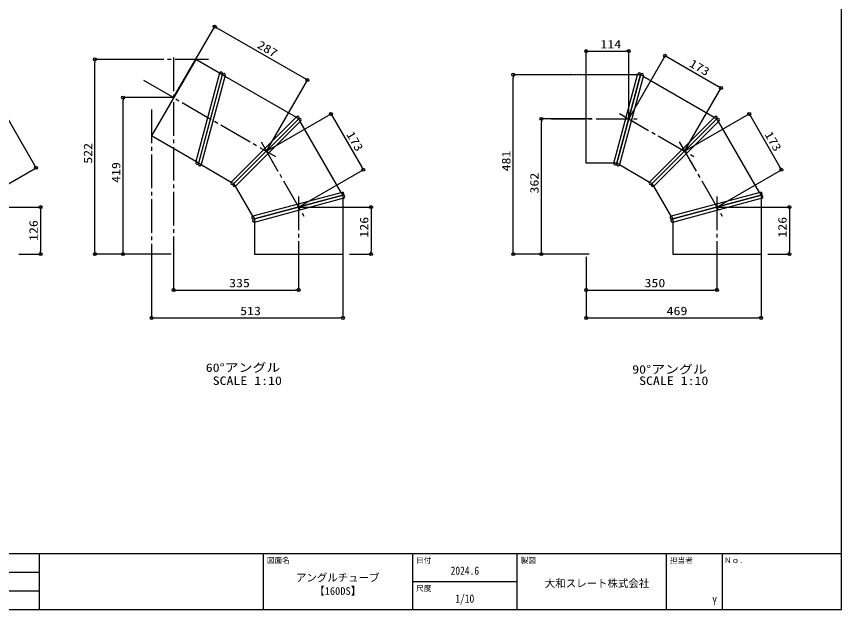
# Model space of a CAD drawing. Units: millimetres, scale not verified, with parts at other scales. Extents: x -2261 to 1739, y -1420 to 1381.
# Drawn here: x -471 to 1739, y -1419 to 170 of the extents above; entities that cross this region are included whole.
import ezdxf
from ezdxf.enums import TextEntityAlignment as Align

# ---------------------------------------------------------------- set-up
doc = ezdxf.new("R2010")
doc.units = ezdxf.units.MM
doc.header["$LTSCALE"] = 10
doc.header["$PDMODE"] = 32
doc.header["$PDSIZE"] = 5
for name, pattern in [('CHAIN2', [12, 9, -1, 1, -1]), ('DASHED3', [4, 3, -1]), ('USER4', [0.4, 0.25, -0.05, 0.05, -0.05])]:
    doc.linetypes.add(name, pattern=pattern)
for name, color, linetype in [('0-0_0', 7, 'Continuous'), ('0-1_Defpoints', 7, 'CHAIN2'), ('8-0', 7, 'Continuous')]:
    doc.layers.add(name, color=color, linetype=linetype)
doc.styles.add('ＭＳ ゴシック', font='')
doc.styles.get('ＭＳ ゴシック').set_extended_font_data('MS Gothic')

msp = doc.modelspace()

# ---------------------------------------------------------------- linework, layer by layer
at = {"layer": '0-0_0'}
for p, q in [((-645.14, 155.68), (-423.08, -228.83)), ((-50.35, -47.57), (59.67, 143.08)), ((59.58, 142.92), (66.51, 138.92)), ((301.25, 3.45), (66.51, 138.92)), ((1055.21, -104.56), (1055.21, 77.19)), ((1055.21, 77.01), (1063.21, 77.01)), ((1063.21, 77.01), (1161.21, 77.01)), ((1169.21, 77.01), (1161.21, 77.01)), ((1169.21, -104.56), (1169.21, 77.19)), ((-103.25, 55), (-261.27, 55)), ((-261.09, 55), (-261.09, 47)), ((-261.09, -458.95), (-261.09, 47)), ((8.86, 55), (-109.64, -150.25)), ((72.92, 18.01), (8.86, 55)), ((1169.24, -104.57), (1266.95, 64.79)), ((1266.86, 64.64), (1273.79, 60.64)), ((1273.79, 60.64), (1409.81, -17.83)), ((72.92, 18.01), (9.42, -218.99)), ((80.09, 13.87), (16.59, -223.13)), ((80.09, 13.87), (16.59, -223.13)), ((87.82, 11.8), (23.76, -227.27)), ((80.09, 13.87), (80.65, 15.94)), ((87.27, 9.73), (277.74, -100.24)), ((308.18, -0.55), (301.25, 3.45)), ((1017.62, 13.87), (859.6, 13.87)), ((859.78, 13.87), (859.78, 5.87)), ((859.78, -458.95), (859.78, 5.87)), ((1055.21, -223.13), (1055.21, 13.87)), ((1192.68, 13.87), (1055.21, 13.87)), ((1129.17, -223.13), (1192.68, 13.87)), ((1200.96, 13.87), (1137.46, -223.13)), ((1137.46, -223.13), (1200.96, 13.87)), ((1208.69, 11.8), (1144.63, -227.27)), ((1192.68, 13.87), (1193.23, 15.94)), ((1208.13, 9.73), (1398.61, -100.24)), ((198.25, -191.04), (308.27, -0.39)), ((1319.12, -191.04), (1416.83, -21.68)), ((1416.74, -21.83), (1409.81, -17.83)), ((-50.45, -47.63), (-185.82, -47.63)), ((-185.64, -47.63), (-185.64, -55.63)), ((-185.64, -458.95), (-185.64, -55.63)), ((279.25, -98.72), (104.24, -273.73)), ((284.91, -104.38), (111.42, -277.88)), ((284.91, -104.38), (111.42, -277.88)), ((290.57, -110.04), (115.56, -285.05)), ((198.22, -191.1), (371.43, -91.09)), ((371.28, -91.18), (375.28, -98.11)), ((375.28, -98.11), (453.78, -234.07)), ((1070.42, -104.63), (935.05, -104.63)), ((935.23, -104.63), (935.23, -112.63)), ((1400.12, -98.72), (1225.11, -273.73)), ((1405.78, -104.38), (1232.28, -277.88)), ((1405.78, -104.38), (1232.28, -277.88)), ((1411.43, -110.04), (1236.42, -285.05)), ((1319.08, -191.1), (1492.3, -91.09)), ((1492.14, -91.18), (1496.14, -98.11)), ((1496.14, -98.11), (1574.64, -234.07)), ((399.02, -302.02), (289.05, -111.55)), ((935.23, -458.95), (935.23, -112.63)), ((1519.89, -302.02), (1409.92, -111.55)), ((9.42, -218.99), (-109.64, -150.25)), ((9.42, -218.99), (8.86, -221.06)), ((-601.17, -340.92), (-418.92, -235.67)), ((-419.08, -235.76), (-423.08, -228.83)), ((16.59, -223.13), (16.03, -225.2)), ((23.76, -227.27), (104.24, -273.73)), ((284.72, -340.92), (457.93, -240.91)), ((457.78, -241), (453.78, -234.07)), ((1129.17, -223.13), (1055.21, -223.13)), ((1137.46, -223.13), (1136.9, -225.2)), ((1137.46, -223.13), (1136.9, -225.2)), ((1144.63, -227.27), (1225.11, -273.73)), ((1405.58, -340.92), (1578.8, -240.91)), ((1578.64, -241), (1574.64, -234.07)), ((111.42, -277.88), (109.9, -279.39)), ((111.42, -277.88), (109.9, -279.39)), ((162.02, -365.53), (115.56, -285.05)), ((1232.28, -277.88), (1230.77, -279.39)), ((1232.28, -277.88), (1230.77, -279.39)), ((1282.89, -365.53), (1236.42, -285.05)), ((401.09, -301.47), (162.02, -365.53)), ((166.16, -372.7), (403.16, -309.2)), ((403.16, -309.2), (166.16, -372.7)), ((1521.96, -301.47), (1282.89, -365.53)), ((1287.03, -372.7), (1524.03, -309.2)), ((1524.03, -309.2), (1287.03, -372.7)), ((166.16, -380.98), (403.16, -317.48)), ((403.16, -317.48), (405.23, -316.92)), ((403.16, -317.48), (403.16, -466.95)), ((1287.03, -380.98), (1524.03, -317.48)), ((1524.03, -317.48), (1526.1, -316.92)), ((1524.03, -317.48), (1524.03, -466.95)), ((-601.22, -340.95), (-406.81, -340.95)), ((-406.99, -340.95), (-406.99, -348.95)), ((-406.99, -348.95), (-406.99, -458.95)), ((284.73, -340.95), (479.14, -340.95)), ((478.96, -340.95), (478.96, -348.95)), ((478.96, -348.95), (478.96, -458.95)), ((1405.59, -340.95), (1600, -340.95)), ((1599.82, -340.95), (1599.82, -348.95)), ((1599.82, -348.95), (1599.82, -458.95)), ((166.16, -372.7), (164.09, -373.26)), ((166.16, -372.7), (164.09, -373.26)), ((1287.03, -372.7), (1284.96, -373.26)), ((1287.03, -372.7), (1284.96, -373.26)), ((166.16, -380.98), (166.16, -466.95)), ((1287.03, -380.98), (1287.03, -466.95)), ((-406.99, -466.95), (-406.99, -458.95)), ((-261.09, -466.95), (-261.09, -458.95)), ((-185.64, -466.95), (-185.64, -458.95)), ((478.96, -466.95), (478.96, -458.95)), ((859.78, -466.95), (859.78, -458.95)), ((935.23, -466.95), (935.23, -458.95)), ((1599.82, -466.95), (1599.82, -458.95)), ((-465.09, -466.95), (-406.81, -466.95)), ((-132.82, -466.95), (-261.27, -466.95)), ((-57.36, -466.95), (-185.82, -466.95)), ((-109.64, -479.47), (-109.64, -638.24)), ((-50.39, -474.23), (-50.39, -563.48)), ((166.16, -466.95), (403.16, -466.95)), ((284.66, -474.29), (284.66, -563.48)), ((403.16, -467.01), (403.16, -638.24)), ((420.86, -466.95), (479.14, -466.95)), ((988.05, -466.95), (859.6, -466.95)), ((1063.5, -466.95), (935.05, -466.95)), ((1055.21, -474.23), (1055.21, -563.48)), ((1055.21, -479.47), (1055.21, -638.24)), ((1287.03, -466.95), (1524.03, -466.95)), ((1405.53, -474.29), (1405.53, -563.48)), ((1524.03, -467.01), (1524.03, -638.24)), ((1541.72, -466.95), (1600, -466.95)), ((-50.39, -563.3), (-42.39, -563.3)), ((-42.39, -563.3), (276.66, -563.3)), ((284.66, -563.3), (276.66, -563.3)), ((1055.21, -563.3), (1063.21, -563.3)), ((1063.21, -563.3), (1397.53, -563.3)), ((1405.53, -563.3), (1397.53, -563.3)), ((-109.64, -638.06), (-101.64, -638.06)), ((-101.64, -638.06), (395.16, -638.06)), ((403.16, -638.06), (395.16, -638.06)), ((1055.21, -638.06), (1063.21, -638.06)), ((1063.21, -638.06), (1516.03, -638.06)), ((1524.03, -638.06), (1516.03, -638.06))]:
    msp.add_line(p, q, dxfattribs=at)
at = {"layer": '0-0_0', "linetype": 'DASHED3'}
for p, q in [((1200.96, 13.87), (1192.68, 13.87)), ((1208.13, 9.73), (1200.96, 13.87)), ((277.74, -100.24), (284.91, -104.38)), ((289.05, -111.55), (284.91, -104.38)), ((1398.61, -100.24), (1405.78, -104.38)), ((1409.92, -111.55), (1405.78, -104.38)), ((1137.46, -223.13), (1129.17, -223.13)), ((1144.63, -227.27), (1137.46, -223.13)), ((104.24, -273.73), (111.42, -277.88)), ((115.56, -285.05), (111.42, -277.88)), ((1225.11, -273.73), (1232.28, -277.88)), ((1236.42, -285.05), (1232.28, -277.88))]:
    msp.add_line(p, q, dxfattribs=at)
for points in [[(87.27, 9.73), (80.09, 13.87), (72.92, 18.01)], [(23.76, -227.27), (16.59, -223.13), (9.42, -218.99)], [(399.02, -302.02), (403.16, -309.2), (403.16, -317.48)], [(1519.89, -302.02), (1524.03, -309.2), (1524.03, -317.48)], [(162.02, -365.53), (166.16, -372.7), (166.16, -380.98)], [(1282.89, -365.53), (1287.03, -372.7), (1287.03, -380.98)]]:
    msp.add_lwpolyline(points, dxfattribs=at)
at = {"layer": '0-0_0'}
for centre in [(59.58, 142.92), (1055.21, 77.01), (1169.21, 77.01), (1266.86, 64.64), (-261.09, 55), (308.18, -0.55), (859.78, 13.87), (1416.74, -21.83), (-185.64, -47.63), (371.28, -91.18), (1492.14, -91.18), (935.23, -104.63), (-419.08, -235.76), (457.78, -241), (1578.64, -241), (-406.99, -340.95), (478.96, -340.95), (1599.82, -340.95), (-406.99, -466.95), (-261.09, -466.95), (-185.64, -466.95), (478.96, -466.95), (859.78, -466.95), (935.23, -466.95), (1599.82, -466.95), (-50.39, -563.3), (284.66, -563.3), (1055.21, -563.3), (1405.53, -563.3), (-109.64, -638.06), (403.16, -638.06), (1055.21, -638.06), (1524.03, -638.06)]:
    msp.add_circle(centre, 4, dxfattribs=at)
for centre, start, end in [((76.78, 16.98), 345, 165), ((83.96, 12.84), 345, 165), ((1197.1, 14.91), 345, 165), ((1204.82, 12.84), 345, 165), ((282.08, -101.55), 315, 135), ((287.74, -107.21), 315, 135), ((1402.95, -101.55), 315, 135), ((1408.61, -107.21), 315, 135), ((12.73, -222.09), 165, 345), ((19.9, -226.23), 165, 345), ((1133.04, -224.16), 165, 345), ((1140.76, -226.23), 165, 345), ((107.07, -276.56), 135, 315), ((112.73, -282.22), 135, 315), ((1227.94, -276.56), 135, 315), ((1233.59, -282.22), 135, 315), ((402.13, -305.33), 285, 105), ((404.2, -313.06), 285, 105), ((1522.99, -305.33), 285, 105), ((1525.07, -313.06), 285, 105), ((163.06, -369.39), 105, 285), ((165.13, -377.12), 105, 285), ((1283.92, -369.39), 105, 285), ((1285.99, -377.12), 105, 285)]:
    msp.add_arc(centre, 4, start, end, dxfattribs=at)
for p in [(1169.21, -104.63), (1169.21, -104.63), (198.16, -191.13), (198.22, -191.1), (1319.03, -191.13), (1319.08, -191.1), (284.66, -340.95), (284.66, -340.95), (1405.53, -340.95), (1405.53, -340.95)]:
    msp.add_point(p, dxfattribs=at)
at = {"layer": '0-1_Defpoints'}
for p, q in [((43.5, 55), (-234.45, 55)), ((-50.39, 59.92), (-50.39, -552.04)), ((-131.34, -0.89), (222.75, -205.32)), ((-109.64, -79.82), (-109.64, -599.36)), ((961.73, -104.63), (1197.5, -104.63)), ((1144.5, -90.36), (1343.62, -205.32)), ((183.93, -166.47), (298.89, -365.58)), ((1304.79, -166.47), (1419.75, -365.58)), ((284.66, -312.5), (284.66, -563.3)), ((1405.53, -312.5), (1405.53, -563.3))]:
    msp.add_line(p, q, dxfattribs=at)
at = {"layer": '0-1_Defpoints', "linetype": 'USER4'}
msp.add_line((1153.34, 13.87), (875.4, 13.87), dxfattribs=at)
at = {"layer": '8-0'}
for p, q in [((-2260.52, -1269.4), (1739.48, -1269.4)), ((-410.57, -1269.4), (-410.57, -1419.4)), ((189.43, -1269.4), (189.43, -1419.4)), ((589.43, -1269.4), (589.43, -1419.4)), ((869.43, -1269.4), (869.43, -1419.4)), ((1269.43, -1269.4), (1269.43, -1419.4)), ((1419.43, -1269.4), (1419.43, -1419.4)), ((-1907.87, -1319.4), (-410.57, -1319.4)), ((589.43, -1344.4), (869.43, -1344.4)), ((-1907.87, -1369.4), (-410.57, -1369.4))]:
    msp.add_line(p, q, dxfattribs=at)
msp.add_lwpolyline([(-2260.52, -1419.4), (1739.48, -1419.4), (1739.48, 1380.6), (-2260.52, 1380.6)], close=True, dxfattribs=at)

# ---------------------------------------------------------------- texts
at = {"layer": '0-0_0', "style": 'ＭＳ ゴシック', "width": 1.2}
for s, rotation, p in [('287', 330.011, (168, 81.18)), ('173', 330.018, (1325.92, 31.39)), ('173', 300, (405.78, -149.49)), ('173', 300, (1526.64, -149.49)), ('522', 90, (-261.81, -224.73)), ('481', 90, (859.06, -245.29)), ('419', 90, (-186.36, -276.04)), ('362', 90, (934.51, -304.54)), ('126', 90, (478.24, -422.7)), ('126', 90, (1599.11, -422.7)), ('126', 90, (-407.71, -431.7))]:
    msp.add_text(s, height=22.73, rotation=rotation, dxfattribs=at).set_placement(p, align=Align.BOTTOM_LEFT)
for s, p in [('114', (1093.46, 77.41)), ('335', (98.39, -562.58)), ('350', (1211.62, -562.58)), ('513', (128.01, -637.34)), ('469', (1270.87, -637.34)), ('60°アングル', (35.76, -789.47)), ('90°アングル', (1178.62, -794.19)), ('SCALE 1:10', (54.26, -824.37)), ('SCALE 1:10', (1197.12, -824.42))]:
    msp.add_text(s, height=22.73, dxfattribs=at).set_placement(p, align=Align.BOTTOM_LEFT)
at = {"layer": '8-0', "style": 'ＭＳ ゴシック'}
for s, height, p in [('図面名', 14.66, (199.43, -1299.4)), ('日付', 14.66, (599.43, -1299.4)), ('製図', 14.66, (879.43, -1299.4)), ('担当者', 14.66, (1279.43, -1299.37)), ('Ｎｏ.', 14.66, (1424.43, -1299.4)), ('アングルチューブ', 20.53, (277.43, -1350.56)), ('大和スレート株式会社', 20.53, (944.43, -1365.87)), ('【160DS】', 20.53, (326.43, -1386.24)), ('尺度', 14.66, (599.43, -1374.4))]:
    msp.add_text(s, height=height, dxfattribs=at).set_placement(p, align=Align.BOTTOM_LEFT)
at = {"layer": '8-0', "style": 'ＭＳ ゴシック', "width": 0.85}
for s, p in [('2024.6', (691.93, -1332.84)), ('1/10', (704.43, -1407.74)), ('Y', (1393.18, -1414.4))]:
    msp.add_text(s, height=21.99, dxfattribs=at).set_placement(p, align=Align.BOTTOM_LEFT)

doc.saveas('drawing.dxf')
